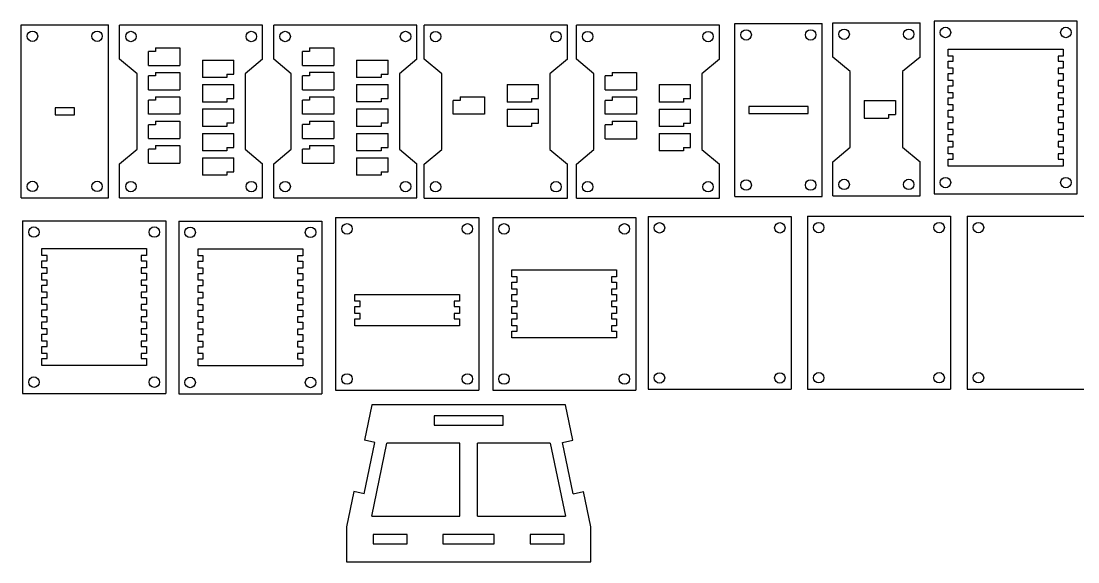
# Model space of a CAD drawing. Header units: millimetres. Extents: x 8 to 482, y 525 to 832.
# Drawn here: x 12 to 314.8, y 525.4 to 680.4 of the extents above; entities that cross this region are included whole.
import ezdxf

# ---------------------------------------------------------------- set-up
doc = ezdxf.new("R2010")
doc.units = ezdxf.units.MM
for name, color, linetype in [('Sketch020', 7, 'CONTINUOUS'), ('Sketch021', 7, 'CONTINUOUS'), ('Sketch022', 7, 'CONTINUOUS'), ('Sketch023', 7, 'CONTINUOUS'), ('Sketch024', 7, 'CONTINUOUS'), ('Sketch025', 7, 'CONTINUOUS'), ('Sketch027', 7, 'CONTINUOUS'), ('Sketch028', 7, 'CONTINUOUS'), ('Sketch029', 7, 'CONTINUOUS'), ('Sketch030', 7, 'CONTINUOUS'), ('Sketch031', 7, 'CONTINUOUS'), ('Sketch035', 7, 'CONTINUOUS'), ('Sketch036', 7, 'CONTINUOUS'), ('Sketch041', 7, 'CONTINUOUS'), ('Sketch042', 7, 'CONTINUOUS'), ('Sketch048', 7, 'CONTINUOUS')]:
    doc.layers.add(name, color=color, linetype=linetype)

msp = doc.modelspace()

# ---------------------------------------------------------------- linework, layer by layer
at = {"layer": 'Sketch020'}
for p, q in [((12.0383, 629.799), (12.0383, 679.319)), ((12.0383, 679.319), (37.0383, 679.319)), ((37.0383, 629.799), (37.0383, 679.319)), ((27.2883, 655.559), (21.7883, 655.559)), ((21.7883, 655.559), (21.7883, 653.559)), ((27.2883, 653.559), (27.2883, 655.559)), ((21.7883, 653.559), (27.2883, 653.559)), ((12.0383, 629.799), (37.0383, 629.799))]:
    msp.add_line(p, q, dxfattribs=at)
for centre in [(15.2883, 676.069), (33.7883, 676.069), (15.2883, 633.049), (33.7883, 633.049)]:
    msp.add_circle(centre, 1.5, dxfattribs=at)
at = {"layer": 'Sketch021'}
for p, q in [((40.2453, 669.491), (40.2453, 679.251)), ((81.2453, 679.251), (40.2453, 679.251)), ((81.2453, 669.491), (81.2453, 679.251)), ((50.4953, 672.731), (50.4953, 671.731)), ((50.4953, 672.731), (57.4953, 672.731)), ((57.4953, 672.731), (57.4953, 667.731)), ((45.2453, 665.295), (40.2453, 669.491)), ((50.4953, 671.731), (48.4953, 671.731)), ((48.4953, 667.731), (48.4953, 671.731)), ((63.9953, 669.231), (72.9953, 669.231)), ((63.9953, 669.231), (63.9953, 664.231)), ((72.9953, 665.231), (72.9953, 669.231)), ((81.2453, 669.491), (76.2453, 665.295)), ((48.4953, 667.731), (57.4953, 667.731)), ((45.2453, 643.686), (45.2453, 665.295)), ((48.4953, 660.731), (48.4953, 664.731)), ((50.4953, 664.731), (48.4953, 664.731)), ((50.4953, 665.731), (50.4953, 664.731)), ((50.4953, 665.731), (57.4953, 665.731)), ((57.4953, 665.731), (57.4953, 660.731)), ((70.9953, 664.231), (63.9953, 664.231)), ((70.9953, 665.231), (72.9953, 665.231)), ((70.9953, 665.231), (70.9953, 664.231)), ((76.2453, 665.295), (76.2453, 643.686)), ((48.4953, 660.731), (57.4953, 660.731)), ((63.9953, 662.231), (63.9953, 657.231)), ((63.9953, 662.231), (72.9953, 662.231)), ((72.9953, 658.231), (72.9953, 662.231)), ((48.4953, 653.731), (48.4953, 657.731)), ((50.4953, 657.731), (48.4953, 657.731)), ((50.4953, 658.731), (57.4953, 658.731)), ((50.4953, 658.731), (50.4953, 657.731)), ((57.4953, 658.731), (57.4953, 653.731)), ((70.9953, 657.231), (63.9953, 657.231)), ((70.9953, 658.231), (72.9953, 658.231)), ((70.9953, 658.231), (70.9953, 657.231)), ((63.9953, 655.231), (63.9953, 650.231)), ((63.9953, 655.231), (72.9953, 655.231)), ((72.9953, 651.231), (72.9953, 655.231)), ((57.4953, 653.731), (48.4953, 653.731)), ((50.4953, 651.731), (50.4953, 650.731)), ((50.4953, 651.731), (57.4953, 651.731)), ((57.4953, 651.731), (57.4953, 646.731)), ((70.9953, 651.231), (72.9953, 651.231)), ((70.9953, 651.231), (70.9953, 650.231)), ((50.4953, 650.731), (48.4953, 650.731)), ((48.4953, 646.731), (48.4953, 650.731)), ((70.9953, 650.231), (63.9953, 650.231)), ((63.9953, 648.231), (72.9953, 648.231)), ((63.9953, 648.231), (63.9953, 643.231)), ((72.9953, 644.231), (72.9953, 648.231)), ((48.4953, 646.731), (57.4953, 646.731)), ((40.2453, 639.491), (45.2453, 643.686)), ((50.4953, 643.731), (48.4953, 643.731)), ((48.4953, 639.731), (48.4953, 643.731)), ((50.4953, 644.731), (50.4953, 643.731)), ((50.4953, 644.731), (57.4953, 644.731)), ((57.4953, 644.731), (57.4953, 639.731)), ((70.9953, 643.231), (63.9953, 643.231)), ((70.9953, 644.231), (72.9953, 644.231)), ((70.9953, 644.231), (70.9953, 643.231)), ((76.2453, 643.686), (81.2453, 639.491)), ((40.2453, 629.731), (40.2453, 639.491)), ((48.4953, 639.731), (57.4953, 639.731)), ((63.9953, 641.231), (63.9953, 636.231)), ((63.9953, 641.231), (72.9953, 641.231)), ((72.9953, 637.231), (72.9953, 641.231)), ((81.2453, 629.731), (81.2453, 639.491)), ((70.9953, 636.231), (63.9953, 636.231)), ((70.9953, 637.231), (70.9953, 636.231)), ((70.9953, 637.231), (72.9953, 637.231)), ((40.2453, 629.731), (81.2453, 629.731))]:
    msp.add_line(p, q, dxfattribs=at)
for centre in [(43.4953, 676.001), (77.9957, 676.001), (43.4945, 632.982), (77.9949, 632.981)]:
    msp.add_circle(centre, 1.5, dxfattribs=at)
at = {"layer": 'Sketch022'}
for p, q in [((84.4308, 669.496), (84.4308, 679.256)), ((125.431, 679.256), (84.4308, 679.256)), ((125.431, 669.496), (125.431, 679.256)), ((94.6808, 672.736), (94.6808, 671.736)), ((94.6808, 672.736), (101.681, 672.736)), ((101.681, 672.736), (101.681, 667.736)), ((89.4308, 665.3), (84.4308, 669.496)), ((94.6808, 671.736), (92.6808, 671.736)), ((92.6808, 667.736), (92.6808, 671.736)), ((108.181, 669.236), (117.181, 669.236)), ((108.181, 669.236), (108.181, 664.236)), ((117.181, 665.236), (117.181, 669.236)), ((125.431, 669.496), (120.431, 665.3)), ((92.6808, 667.736), (101.681, 667.736)), ((89.4308, 643.691), (89.4308, 665.3)), ((92.6808, 660.736), (92.6808, 664.736)), ((94.6808, 664.736), (92.6808, 664.736)), ((94.6808, 665.736), (94.6808, 664.736)), ((94.6808, 665.736), (101.681, 665.736)), ((101.681, 665.736), (101.681, 660.736)), ((115.181, 664.236), (108.181, 664.236)), ((115.181, 665.236), (117.181, 665.236)), ((115.181, 665.236), (115.181, 664.236)), ((120.431, 665.3), (120.431, 643.691)), ((92.6808, 660.736), (101.681, 660.736)), ((108.181, 662.236), (108.181, 657.236)), ((108.181, 662.236), (117.181, 662.236)), ((117.181, 658.236), (117.181, 662.236)), ((92.6808, 653.736), (92.6808, 657.736)), ((94.6808, 657.736), (92.6808, 657.736)), ((94.6808, 658.736), (101.681, 658.736)), ((94.6808, 658.736), (94.6808, 657.736)), ((101.681, 658.736), (101.681, 653.736)), ((115.181, 657.236), (108.181, 657.236)), ((115.181, 658.236), (117.181, 658.236)), ((115.181, 658.236), (115.181, 657.236)), ((108.181, 655.236), (108.181, 650.236)), ((108.181, 655.236), (117.181, 655.236)), ((117.181, 651.236), (117.181, 655.236)), ((101.681, 653.736), (92.6808, 653.736)), ((94.6808, 651.736), (94.6808, 650.736)), ((94.6808, 651.736), (101.681, 651.736)), ((101.681, 651.736), (101.681, 646.736)), ((115.181, 651.236), (117.181, 651.236)), ((115.181, 651.236), (115.181, 650.236)), ((94.6808, 650.736), (92.6808, 650.736)), ((92.6808, 646.736), (92.6808, 650.736)), ((115.181, 650.236), (108.181, 650.236)), ((108.181, 648.236), (117.181, 648.236)), ((108.181, 648.236), (108.181, 643.236)), ((117.181, 644.236), (117.181, 648.236)), ((92.6808, 646.736), (101.681, 646.736)), ((84.4308, 639.496), (89.4308, 643.691)), ((94.6808, 643.736), (92.6808, 643.736)), ((92.6808, 639.736), (92.6808, 643.736)), ((94.6808, 644.736), (94.6808, 643.736)), ((94.6808, 644.736), (101.681, 644.736)), ((101.681, 644.736), (101.681, 639.736)), ((115.181, 643.236), (108.181, 643.236)), ((115.181, 644.236), (117.181, 644.236)), ((115.181, 644.236), (115.181, 643.236)), ((120.431, 643.691), (125.431, 639.496)), ((84.4308, 629.736), (84.4308, 639.496)), ((92.6808, 639.736), (101.681, 639.736)), ((108.181, 641.236), (108.181, 636.236)), ((108.181, 641.236), (117.181, 641.236)), ((117.181, 637.236), (117.181, 641.236)), ((125.431, 629.736), (125.431, 639.496)), ((115.181, 636.236), (108.181, 636.236)), ((115.181, 637.236), (115.181, 636.236)), ((115.181, 637.236), (117.181, 637.236)), ((84.4308, 629.736), (125.431, 629.736))]:
    msp.add_line(p, q, dxfattribs=at)
for centre in [(87.6808, 676.006), (122.181, 676.006), (87.68, 632.987), (122.18, 632.986)]:
    msp.add_circle(centre, 1.5, dxfattribs=at)
at = {"layer": 'Sketch023'}
for p, q in [((216.53, 630.187), (216.53, 679.707)), ((216.53, 679.707), (241.53, 679.707)), ((241.53, 630.187), (241.53, 679.707)), ((237.53, 655.947), (220.53, 655.947)), ((220.53, 655.947), (220.53, 653.947)), ((237.53, 653.947), (237.53, 655.947)), ((220.53, 653.947), (237.53, 653.947)), ((216.53, 630.187), (241.53, 630.187))]:
    msp.add_line(p, q, dxfattribs=at)
for centre in [(219.78, 676.457), (238.28, 676.457), (219.78, 633.437), (238.28, 633.437)]:
    msp.add_circle(centre, 1.5, dxfattribs=at)
at = {"layer": 'Sketch024'}
for p, q in [((244.617, 679.888), (269.617, 679.888)), ((244.617, 670.128), (244.617, 679.888)), ((269.617, 670.128), (269.617, 679.888)), ((249.617, 665.933), (244.617, 670.128)), ((269.617, 670.128), (264.617, 665.933)), ((249.617, 644.324), (249.617, 665.933)), ((264.617, 665.933), (264.617, 644.324)), ((253.617, 657.628), (253.617, 652.628)), ((253.617, 657.628), (262.617, 657.628)), ((262.617, 657.628), (262.617, 653.628)), ((253.617, 652.628), (260.617, 652.628)), ((260.617, 653.628), (260.617, 652.628)), ((260.617, 653.628), (262.617, 653.628)), ((244.617, 640.128), (249.617, 644.324)), ((264.617, 644.324), (269.617, 640.128)), ((244.617, 630.368), (244.617, 640.128)), ((269.617, 630.368), (269.617, 640.128)), ((244.617, 630.368), (269.617, 630.368))]:
    msp.add_line(p, q, dxfattribs=at)
for centre in [(247.867, 676.638), (266.367, 676.638), (247.867, 633.618), (266.367, 633.618)]:
    msp.add_circle(centre, 1.5, dxfattribs=at)
at = {"layer": 'Sketch025'}
for p, q in [((314.647, 680.409), (273.647, 680.409)), ((273.647, 680.409), (273.647, 630.889)), ((314.647, 630.889), (314.647, 680.409)), ((277.647, 672.409), (310.647, 672.409)), ((277.647, 670.409), (277.647, 672.409)), ((310.647, 672.409), (310.647, 670.409)), ((279.147, 670.409), (277.647, 670.409)), ((279.147, 668.907), (279.147, 670.409)), ((310.647, 670.409), (309.147, 670.409)), ((309.147, 670.409), (309.147, 668.907)), ((277.647, 666.907), (277.647, 668.907)), ((277.647, 668.907), (279.147, 668.907)), ((279.147, 666.907), (277.647, 666.907)), ((279.147, 665.405), (279.147, 666.907)), ((309.147, 668.907), (310.647, 668.907)), ((310.647, 666.907), (309.147, 666.907)), ((309.147, 666.907), (309.147, 665.405)), ((310.647, 668.907), (310.647, 666.907)), ((277.647, 663.405), (277.647, 665.405)), ((277.647, 665.405), (279.147, 665.405)), ((279.147, 663.405), (277.647, 663.405)), ((279.147, 661.903), (279.147, 663.405)), ((309.147, 665.405), (310.647, 665.405)), ((310.647, 663.405), (309.147, 663.405)), ((309.147, 663.405), (309.147, 661.903)), ((310.647, 665.405), (310.647, 663.405)), ((277.647, 659.903), (277.647, 661.903)), ((277.647, 661.903), (279.147, 661.903)), ((309.147, 661.903), (310.647, 661.903)), ((310.647, 661.903), (310.647, 659.903)), ((279.147, 659.903), (277.647, 659.903)), ((277.647, 656.4), (277.647, 658.4)), ((277.647, 658.4), (279.147, 658.4)), ((279.147, 658.4), (279.147, 659.903)), ((310.647, 659.903), (309.147, 659.903)), ((309.147, 659.903), (309.147, 658.4)), ((309.147, 658.4), (310.647, 658.4)), ((310.647, 658.4), (310.647, 656.4)), ((279.147, 656.4), (277.647, 656.4)), ((277.647, 652.898), (277.647, 654.898)), ((277.647, 654.898), (279.147, 654.898)), ((279.147, 654.898), (279.147, 656.4)), ((310.647, 656.4), (309.147, 656.4)), ((309.147, 656.4), (309.147, 654.898)), ((309.147, 654.898), (310.647, 654.898)), ((310.647, 654.898), (310.647, 652.898)), ((279.147, 652.898), (277.647, 652.898)), ((277.647, 649.396), (277.647, 651.396)), ((277.647, 651.396), (279.147, 651.396)), ((279.147, 651.396), (279.147, 652.898)), ((310.647, 652.898), (309.147, 652.898)), ((309.147, 652.898), (309.147, 651.396)), ((309.147, 651.396), (310.647, 651.396)), ((310.647, 651.396), (310.647, 649.396)), ((279.147, 649.396), (277.647, 649.396)), ((279.147, 647.894), (279.147, 649.396)), ((310.647, 649.396), (309.147, 649.396)), ((309.147, 649.396), (309.147, 647.894)), ((277.647, 645.894), (277.647, 647.894)), ((277.647, 647.894), (279.147, 647.894)), ((279.147, 645.894), (277.647, 645.894)), ((279.147, 644.392), (279.147, 645.894)), ((309.147, 647.894), (310.647, 647.894)), ((310.647, 645.894), (309.147, 645.894)), ((309.147, 645.894), (309.147, 644.392)), ((310.647, 647.894), (310.647, 645.894)), ((277.647, 642.392), (277.647, 644.392)), ((277.647, 644.392), (279.147, 644.392)), ((279.147, 642.392), (277.647, 642.392)), ((279.147, 640.889), (279.147, 642.392)), ((309.147, 644.392), (310.647, 644.392)), ((310.647, 642.392), (309.147, 642.392)), ((309.147, 642.392), (309.147, 640.889)), ((310.647, 644.392), (310.647, 642.392)), ((277.647, 638.889), (277.647, 640.889)), ((277.647, 640.889), (279.147, 640.889)), ((309.147, 640.889), (310.647, 640.889)), ((310.647, 640.889), (310.647, 638.889)), ((310.647, 638.889), (277.647, 638.889)), ((273.647, 630.889), (314.647, 630.889))]:
    msp.add_line(p, q, dxfattribs=at)
for centre in [(276.897, 677.159), (311.397, 677.159), (276.897, 634.139), (311.397, 634.139)]:
    msp.add_circle(centre, 1.5, dxfattribs=at)
at = {"layer": 'Sketch027'}
for p, q in [((12.4588, 623.209), (53.4588, 623.209)), ((12.4588, 623.209), (12.4588, 573.689)), ((53.4588, 623.209), (53.4588, 573.689)), ((17.9588, 613.209), (17.9588, 615.209)), ((17.9588, 615.209), (47.9588, 615.209)), ((47.9588, 615.209), (47.9588, 613.209)), ((19.4588, 613.209), (17.9588, 613.209)), ((17.9588, 609.707), (17.9588, 611.707)), ((17.9588, 611.707), (19.4588, 611.707)), ((19.4588, 611.707), (19.4588, 613.209)), ((47.9588, 613.209), (46.4588, 613.209)), ((46.4588, 613.209), (46.4588, 611.707)), ((46.4588, 611.707), (47.9588, 611.707)), ((47.9588, 611.707), (47.9588, 609.707)), ((19.4588, 609.707), (17.9588, 609.707)), ((19.4588, 608.205), (19.4588, 609.707)), ((47.9588, 609.707), (46.4588, 609.707)), ((46.4588, 609.707), (46.4588, 608.205)), ((17.9588, 606.205), (17.9588, 608.205)), ((17.9588, 608.205), (19.4588, 608.205)), ((19.4588, 606.205), (17.9588, 606.205)), ((19.4588, 604.703), (19.4588, 606.205)), ((46.4588, 608.205), (47.9588, 608.205)), ((47.9588, 606.205), (46.4588, 606.205)), ((46.4588, 606.205), (46.4588, 604.703)), ((47.9588, 608.205), (47.9588, 606.205)), ((17.9588, 602.703), (17.9588, 604.703)), ((17.9588, 604.703), (19.4588, 604.703)), ((19.4588, 602.703), (17.9588, 602.703)), ((19.4588, 601.201), (19.4588, 602.703)), ((46.4588, 604.703), (47.9588, 604.703)), ((47.9588, 602.703), (46.4588, 602.703)), ((46.4588, 602.703), (46.4588, 601.201)), ((47.9588, 604.703), (47.9588, 602.703)), ((17.9588, 599.201), (17.9588, 601.201)), ((17.9588, 601.201), (19.4588, 601.201)), ((46.4588, 601.201), (47.9588, 601.201)), ((47.9588, 601.201), (47.9588, 599.201)), ((19.4588, 599.201), (17.9588, 599.201)), ((17.9588, 595.698), (17.9588, 597.698)), ((17.9588, 597.698), (19.4588, 597.698)), ((19.4588, 597.698), (19.4588, 599.201)), ((47.9588, 599.201), (46.4588, 599.201)), ((46.4588, 599.201), (46.4588, 597.698)), ((46.4588, 597.698), (47.9588, 597.698)), ((47.9588, 597.698), (47.9588, 595.698)), ((19.4588, 595.698), (17.9588, 595.698)), ((17.9588, 592.196), (17.9588, 594.196)), ((17.9588, 594.196), (19.4588, 594.196)), ((19.4588, 594.196), (19.4588, 595.698)), ((47.9588, 595.698), (46.4588, 595.698)), ((46.4588, 595.698), (46.4588, 594.196)), ((46.4588, 594.196), (47.9588, 594.196)), ((47.9588, 594.196), (47.9588, 592.196)), ((19.4588, 592.196), (17.9588, 592.196)), ((17.9588, 588.694), (17.9588, 590.694)), ((17.9588, 590.694), (19.4588, 590.694)), ((19.4588, 590.694), (19.4588, 592.196)), ((47.9588, 592.196), (46.4588, 592.196)), ((46.4588, 592.196), (46.4588, 590.694)), ((46.4588, 590.694), (47.9588, 590.694)), ((47.9588, 590.694), (47.9588, 588.694)), ((19.4588, 588.694), (17.9588, 588.694)), ((19.4588, 587.192), (19.4588, 588.694)), ((47.9588, 588.694), (46.4588, 588.694)), ((46.4588, 588.694), (46.4588, 587.192)), ((17.9588, 585.192), (17.9588, 587.192)), ((17.9588, 587.192), (19.4588, 587.192)), ((19.4588, 585.192), (17.9588, 585.192)), ((19.4588, 583.689), (19.4588, 585.192)), ((46.4588, 587.192), (47.9588, 587.192)), ((47.9588, 585.192), (46.4588, 585.192)), ((46.4588, 585.192), (46.4588, 583.689)), ((47.9588, 587.192), (47.9588, 585.192)), ((17.9588, 581.689), (17.9588, 583.689)), ((17.9588, 583.689), (19.4588, 583.689)), ((47.9588, 581.689), (17.9588, 581.689)), ((46.4588, 583.689), (47.9588, 583.689)), ((47.9588, 583.689), (47.9588, 581.689)), ((12.4588, 573.689), (53.4588, 573.689))]:
    msp.add_line(p, q, dxfattribs=at)
for centre in [(15.7088, 619.959), (50.2088, 619.959), (15.7088, 576.939), (50.2088, 576.939)]:
    msp.add_circle(centre, 1.5, dxfattribs=at)
at = {"layer": 'Sketch028'}
for p, q in [((57.2178, 623.125), (98.2178, 623.125)), ((57.2178, 623.125), (57.2178, 573.605)), ((98.2178, 623.125), (98.2178, 573.605)), ((62.7178, 613.125), (62.7178, 615.125)), ((62.7178, 615.125), (92.7178, 615.125)), ((92.7178, 615.125), (92.7178, 613.125)), ((64.2178, 613.125), (62.7178, 613.125)), ((64.2178, 611.623), (64.2178, 613.125)), ((92.7178, 613.125), (91.2178, 613.125)), ((91.2178, 613.125), (91.2178, 611.623)), ((62.7178, 609.623), (62.7178, 611.623)), ((62.7178, 611.623), (64.2178, 611.623)), ((64.2178, 609.623), (62.7178, 609.623)), ((64.2178, 608.121), (64.2178, 609.623)), ((91.2178, 611.623), (92.7178, 611.623)), ((92.7178, 609.623), (91.2178, 609.623)), ((91.2178, 609.623), (91.2178, 608.121)), ((92.7178, 611.623), (92.7178, 609.623)), ((62.7178, 606.121), (62.7178, 608.121)), ((62.7178, 608.121), (64.2178, 608.121)), ((64.2178, 606.121), (62.7178, 606.121)), ((64.2178, 604.618), (64.2178, 606.121)), ((91.2178, 608.121), (92.7178, 608.121)), ((92.7178, 606.121), (91.2178, 606.121)), ((91.2178, 606.121), (91.2178, 604.618)), ((92.7178, 608.121), (92.7178, 606.121)), ((62.7178, 602.618), (62.7178, 604.618)), ((62.7178, 604.618), (64.2178, 604.618)), ((64.2178, 602.618), (62.7178, 602.618)), ((64.2178, 601.116), (64.2178, 602.618)), ((91.2178, 604.618), (92.7178, 604.618)), ((92.7178, 602.618), (91.2178, 602.618)), ((91.2178, 602.618), (91.2178, 601.116)), ((92.7178, 604.618), (92.7178, 602.618)), ((62.7178, 599.116), (62.7178, 601.116)), ((62.7178, 601.116), (64.2178, 601.116)), ((91.2178, 601.116), (92.7178, 601.116)), ((92.7178, 601.116), (92.7178, 599.116)), ((64.2178, 599.116), (62.7178, 599.116)), ((62.7178, 595.614), (62.7178, 597.614)), ((62.7178, 597.614), (64.2178, 597.614)), ((64.2178, 597.614), (64.2178, 599.116)), ((92.7178, 599.116), (91.2178, 599.116)), ((91.2178, 599.116), (91.2178, 597.614)), ((91.2178, 597.614), (92.7178, 597.614)), ((92.7178, 597.614), (92.7178, 595.614)), ((64.2178, 595.614), (62.7178, 595.614)), ((62.7178, 592.112), (62.7178, 594.112)), ((62.7178, 594.112), (64.2178, 594.112)), ((64.2178, 594.112), (64.2178, 595.614)), ((92.7178, 595.614), (91.2178, 595.614)), ((91.2178, 595.614), (91.2178, 594.112)), ((91.2178, 594.112), (92.7178, 594.112)), ((92.7178, 594.112), (92.7178, 592.112)), ((64.2178, 592.112), (62.7178, 592.112)), ((62.7178, 588.609), (62.7178, 590.609)), ((62.7178, 590.609), (64.2178, 590.609)), ((64.2178, 590.609), (64.2178, 592.112)), ((92.7178, 592.112), (91.2178, 592.112)), ((91.2178, 592.112), (91.2178, 590.609)), ((91.2178, 590.609), (92.7178, 590.609)), ((92.7178, 590.609), (92.7178, 588.609)), ((64.2178, 588.609), (62.7178, 588.609)), ((64.2178, 587.107), (64.2178, 588.609)), ((92.7178, 588.609), (91.2178, 588.609)), ((91.2178, 588.609), (91.2178, 587.107)), ((62.7178, 585.107), (62.7178, 587.107)), ((62.7178, 587.107), (64.2178, 587.107)), ((64.2178, 585.107), (62.7178, 585.107)), ((64.2178, 583.605), (64.2178, 585.107)), ((91.2178, 587.107), (92.7178, 587.107)), ((92.7178, 585.107), (91.2178, 585.107)), ((91.2178, 585.107), (91.2178, 583.605)), ((92.7178, 587.107), (92.7178, 585.107)), ((62.7178, 581.605), (62.7178, 583.605)), ((62.7178, 583.605), (64.2178, 583.605)), ((92.7178, 581.605), (62.7178, 581.605)), ((91.2178, 583.605), (92.7178, 583.605)), ((92.7178, 583.605), (92.7178, 581.605)), ((57.2178, 573.605), (98.2178, 573.605))]:
    msp.add_line(p, q, dxfattribs=at)
for centre in [(60.4678, 619.875), (94.9678, 619.875), (60.4678, 576.855), (94.9678, 576.855)]:
    msp.add_circle(centre, 1.5, dxfattribs=at)
at = {"layer": 'Sketch029'}
for p, q in [((191.689, 624.419), (232.689, 624.419)), ((191.689, 624.419), (191.689, 574.899)), ((232.689, 624.419), (232.689, 574.899)), ((191.689, 574.899), (232.689, 574.899))]:
    msp.add_line(p, q, dxfattribs=at)
for centre in [(194.939, 621.169), (229.439, 621.169), (194.939, 578.149), (229.439, 578.149)]:
    msp.add_circle(centre, 1.5, dxfattribs=at)
at = {"layer": 'Sketch030'}
for p, q in [((237.329, 624.478), (278.329, 624.478)), ((237.329, 624.478), (237.329, 574.958)), ((278.329, 624.478), (278.329, 574.958)), ((237.329, 574.958), (278.329, 574.958))]:
    msp.add_line(p, q, dxfattribs=at)
for centre in [(240.579, 621.228), (275.079, 621.228), (240.579, 578.208), (275.079, 578.208)]:
    msp.add_circle(centre, 1.5, dxfattribs=at)
at = {"layer": 'Sketch031'}
for p, q in [((283.108, 624.478), (324.108, 624.478)), ((283.108, 624.478), (283.108, 574.958)), ((283.108, 574.958), (324.108, 574.958))]:
    msp.add_line(p, q, dxfattribs=at)
for centre in [(286.358, 621.228), (286.358, 578.208)]:
    msp.add_circle(centre, 1.5, dxfattribs=at)
at = {"layer": 'Sketch035'}
for p, q in [((127.555, 669.461), (127.555, 679.221)), ((168.555, 679.221), (127.555, 679.221)), ((168.555, 669.461), (168.555, 679.221)), ((132.555, 665.265), (127.555, 669.461)), ((168.555, 669.461), (163.555, 665.265)), ((132.555, 643.656), (132.555, 665.265)), ((163.555, 665.265), (163.555, 643.656)), ((151.305, 662.201), (160.305, 662.201)), ((151.305, 662.201), (151.305, 657.201)), ((160.305, 658.201), (160.305, 662.201)), ((137.805, 657.701), (135.805, 657.701)), ((135.805, 653.701), (135.805, 657.701)), ((137.805, 658.701), (137.805, 657.701)), ((137.805, 658.701), (144.805, 658.701)), ((144.805, 658.701), (144.805, 653.701)), ((158.305, 657.201), (151.305, 657.201)), ((158.305, 658.201), (160.305, 658.201)), ((158.305, 658.201), (158.305, 657.201)), ((151.305, 655.201), (151.305, 650.201)), ((151.305, 655.201), (160.305, 655.201)), ((160.305, 651.201), (160.305, 655.201)), ((144.805, 653.701), (135.805, 653.701)), ((158.305, 651.201), (160.305, 651.201)), ((158.305, 651.201), (158.305, 650.201)), ((158.305, 650.201), (151.305, 650.201)), ((127.555, 639.461), (132.555, 643.656)), ((163.555, 643.656), (168.555, 639.461)), ((127.555, 629.701), (127.555, 639.461)), ((168.555, 629.701), (168.555, 639.461)), ((127.555, 629.701), (168.555, 629.701))]:
    msp.add_line(p, q, dxfattribs=at)
for centre in [(130.805, 675.971), (165.306, 675.971), (130.805, 632.952), (165.305, 632.951)]:
    msp.add_circle(centre, 1.5, dxfattribs=at)
at = {"layer": 'Sketch036'}
for p, q in [((171.126, 669.461), (171.126, 679.221)), ((212.126, 679.221), (171.126, 679.221)), ((212.126, 669.461), (212.126, 679.221)), ((176.126, 665.265), (171.126, 669.461)), ((212.126, 669.461), (207.126, 665.265)), ((176.126, 643.656), (176.126, 665.265)), ((179.376, 660.701), (179.376, 664.701)), ((181.376, 664.701), (179.376, 664.701)), ((181.376, 665.701), (181.376, 664.701)), ((181.376, 665.701), (188.376, 665.701)), ((188.376, 665.701), (188.376, 660.701)), ((207.126, 665.265), (207.126, 643.656)), ((179.376, 660.701), (188.376, 660.701)), ((194.876, 662.201), (203.876, 662.201)), ((194.876, 662.201), (194.876, 657.201)), ((203.876, 658.201), (203.876, 662.201)), ((179.376, 653.701), (179.376, 657.701)), ((181.376, 657.701), (179.376, 657.701)), ((181.376, 658.701), (188.376, 658.701)), ((181.376, 658.701), (181.376, 657.701)), ((188.376, 658.701), (188.376, 653.701)), ((201.876, 657.201), (194.876, 657.201)), ((201.876, 658.201), (203.876, 658.201)), ((201.876, 658.201), (201.876, 657.201)), ((194.876, 655.201), (194.876, 650.201)), ((194.876, 655.201), (203.876, 655.201)), ((203.876, 651.201), (203.876, 655.201)), ((188.376, 653.701), (179.376, 653.701)), ((181.376, 651.701), (181.376, 650.701)), ((181.376, 651.701), (188.376, 651.701)), ((188.376, 651.701), (188.376, 646.701)), ((201.876, 651.201), (203.876, 651.201)), ((201.876, 651.201), (201.876, 650.201)), ((181.376, 650.701), (179.376, 650.701)), ((179.376, 646.701), (179.376, 650.701)), ((201.876, 650.201), (194.876, 650.201)), ((194.876, 648.201), (203.876, 648.201)), ((194.876, 648.201), (194.876, 643.201)), ((203.876, 644.201), (203.876, 648.201)), ((179.376, 646.701), (188.376, 646.701)), ((171.126, 639.461), (176.126, 643.656)), ((201.876, 643.201), (194.876, 643.201)), ((201.876, 644.201), (203.876, 644.201)), ((201.876, 644.201), (201.876, 643.201)), ((207.126, 643.656), (212.126, 639.461)), ((171.126, 629.701), (171.126, 639.461)), ((212.126, 629.701), (212.126, 639.461)), ((171.126, 629.701), (212.126, 629.701))]:
    msp.add_line(p, q, dxfattribs=at)
for centre in [(174.376, 675.971), (208.876, 675.971), (174.375, 632.952), (208.875, 632.951)]:
    msp.add_circle(centre, 1.5, dxfattribs=at)
at = {"layer": 'Sketch041'}
for p, q in [((147.156, 624.115), (188.156, 624.115)), ((147.156, 624.115), (147.156, 574.595)), ((188.156, 624.115), (188.156, 574.595)), ((152.656, 607.11), (152.656, 609.11)), ((152.656, 609.11), (182.656, 609.11)), ((182.656, 609.11), (182.656, 607.11)), ((154.156, 607.11), (152.656, 607.11)), ((152.656, 603.608), (152.656, 605.608)), ((152.656, 605.608), (154.156, 605.608)), ((154.156, 605.608), (154.156, 607.11)), ((182.656, 607.11), (181.156, 607.11)), ((181.156, 607.11), (181.156, 605.608)), ((181.156, 605.608), (182.656, 605.608)), ((182.656, 605.608), (182.656, 603.608)), ((154.156, 603.608), (152.656, 603.608)), ((154.156, 602.106), (154.156, 603.608)), ((182.656, 603.608), (181.156, 603.608)), ((181.156, 603.608), (181.156, 602.106)), ((152.656, 600.106), (152.656, 602.106)), ((152.656, 602.106), (154.156, 602.106)), ((154.156, 600.106), (152.656, 600.106)), ((154.156, 598.604), (154.156, 600.106)), ((181.156, 602.106), (182.656, 602.106)), ((182.656, 600.106), (181.156, 600.106)), ((181.156, 600.106), (181.156, 598.604)), ((182.656, 602.106), (182.656, 600.106)), ((152.656, 596.604), (152.656, 598.604)), ((152.656, 598.604), (154.156, 598.604)), ((154.156, 596.604), (152.656, 596.604)), ((154.156, 595.101), (154.156, 596.604)), ((181.156, 598.604), (182.656, 598.604)), ((182.656, 596.604), (181.156, 596.604)), ((181.156, 596.604), (181.156, 595.101)), ((182.656, 598.604), (182.656, 596.604)), ((152.656, 593.101), (152.656, 595.101)), ((152.656, 595.101), (154.156, 595.101)), ((181.156, 595.101), (182.656, 595.101)), ((182.656, 595.101), (182.656, 593.101)), ((154.156, 593.101), (152.656, 593.101)), ((152.656, 589.599), (152.656, 591.599)), ((152.656, 591.599), (154.156, 591.599)), ((154.156, 591.599), (154.156, 593.101)), ((182.656, 593.101), (181.156, 593.101)), ((181.156, 593.101), (181.156, 591.599)), ((181.156, 591.599), (182.656, 591.599)), ((182.656, 591.599), (182.656, 589.599)), ((182.656, 589.599), (152.656, 589.599)), ((147.156, 574.595), (188.156, 574.595))]:
    msp.add_line(p, q, dxfattribs=at)
for centre in [(150.406, 620.865), (184.906, 620.865), (150.406, 577.845), (184.906, 577.845)]:
    msp.add_circle(centre, 1.5, dxfattribs=at)
at = {"layer": 'Sketch042'}
for p, q in [((102.163, 624.115), (143.163, 624.115)), ((102.163, 624.115), (102.163, 574.595)), ((143.163, 624.115), (143.163, 574.595)), ((107.663, 602.106), (137.663, 602.106)), ((107.663, 600.106), (107.663, 602.106)), ((109.163, 600.106), (107.663, 600.106)), ((109.163, 598.604), (109.163, 600.106)), ((137.663, 600.106), (136.163, 600.106)), ((136.163, 600.106), (136.163, 598.604)), ((137.663, 602.106), (137.663, 600.106)), ((107.663, 596.604), (107.663, 598.604)), ((107.663, 598.604), (109.163, 598.604)), ((109.163, 596.604), (107.663, 596.604)), ((109.163, 595.101), (109.163, 596.604)), ((136.163, 598.604), (137.663, 598.604)), ((137.663, 596.604), (136.163, 596.604)), ((136.163, 596.604), (136.163, 595.101)), ((137.663, 598.604), (137.663, 596.604)), ((107.663, 593.101), (107.663, 595.101)), ((107.663, 595.101), (109.163, 595.101)), ((136.163, 595.101), (137.663, 595.101)), ((137.663, 595.101), (137.663, 593.101)), ((137.663, 593.101), (107.663, 593.101)), ((102.163, 574.595), (143.163, 574.595))]:
    msp.add_line(p, q, dxfattribs=at)
for centre in [(105.413, 620.865), (139.913, 620.865), (105.413, 577.845), (139.913, 577.845)]:
    msp.add_circle(centre, 1.5, dxfattribs=at)
at = {"layer": 'Sketch048'}
for p, q in [((112.51, 570.432, 0.1549), (110.409, 560.276, 0.1549)), ((168.03, 570.432, 0.1549), (112.51, 570.432, 0.1549)), ((170.13, 560.276, 0.1549), (168.03, 570.432, 0.1549)), ((150.12, 567.282, 0.1549), (130.42, 567.282, 0.1549)), ((130.42, 567.282, 0.1549), (130.42, 564.582, 0.1549)), ((150.12, 564.582, 0.1549), (150.12, 567.282, 0.1549)), ((130.42, 564.582, 0.1549), (150.12, 564.582, 0.1549)), ((113.347, 559.668, 0.1549), (110.409, 560.276, 0.1549)), ((167.193, 559.668, 0.1549), (170.13, 560.276, 0.1549)), ((110.308, 544.979, 0.1549), (113.347, 559.668, 0.1549)), ((112.552, 538.55, 0.1549), (116.872, 559.432, 0.1549)), ((137.77, 559.432, 0.1549), (116.872, 559.432, 0.1549)), ((137.77, 538.55, 0.1549), (137.77, 559.432, 0.1549)), ((163.668, 559.432, 0.1549), (142.77, 559.432, 0.1549)), ((142.77, 538.55, 0.1549), (142.77, 559.432, 0.1549)), ((163.668, 559.432, 0.1549), (167.987, 538.55, 0.1549)), ((170.231, 544.979, 0.1549), (167.193, 559.668, 0.1549)), ((107.37, 545.587, 0.1549), (105.27, 535.432, 0.1549)), ((110.308, 544.979, 0.1549), (107.37, 545.587, 0.1549)), ((170.231, 544.979, 0.1549), (173.169, 545.587, 0.1549)), ((175.27, 535.432, 0.1549), (173.169, 545.587, 0.1549)), ((112.552, 538.55, 0.1549), (137.77, 538.55, 0.1549)), ((142.77, 538.55, 0.1549), (167.987, 538.55, 0.1549)), ((105.27, 535.432, 0.1549), (105.27, 525.432, 0.1549)), ((122.62, 533.282, 0.1549), (112.92, 533.282, 0.1549)), ((112.92, 533.282, 0.1549), (112.92, 530.582, 0.1549)), ((122.62, 530.582, 0.1549), (122.62, 533.282, 0.1549)), ((147.62, 533.282, 0.1549), (132.92, 533.282, 0.1549)), ((132.92, 533.282, 0.1549), (132.92, 530.582, 0.1549)), ((147.62, 530.582, 0.1549), (147.62, 533.282, 0.1549)), ((167.62, 533.282, 0.1549), (157.92, 533.282, 0.1549)), ((157.92, 533.282, 0.1549), (157.92, 530.582, 0.1549)), ((167.62, 530.582, 0.1549), (167.62, 533.282, 0.1549)), ((175.27, 525.432, 0.1549), (175.27, 535.432, 0.1549)), ((112.92, 530.582, 0.1549), (122.62, 530.582, 0.1549)), ((132.92, 530.582, 0.1549), (147.62, 530.582, 0.1549)), ((157.92, 530.582, 0.1549), (167.62, 530.582, 0.1549)), ((105.27, 525.432, 0.1549), (175.27, 525.432, 0.1549))]:
    msp.add_line(p, q, dxfattribs=at)

doc.saveas('drawing.dxf')
